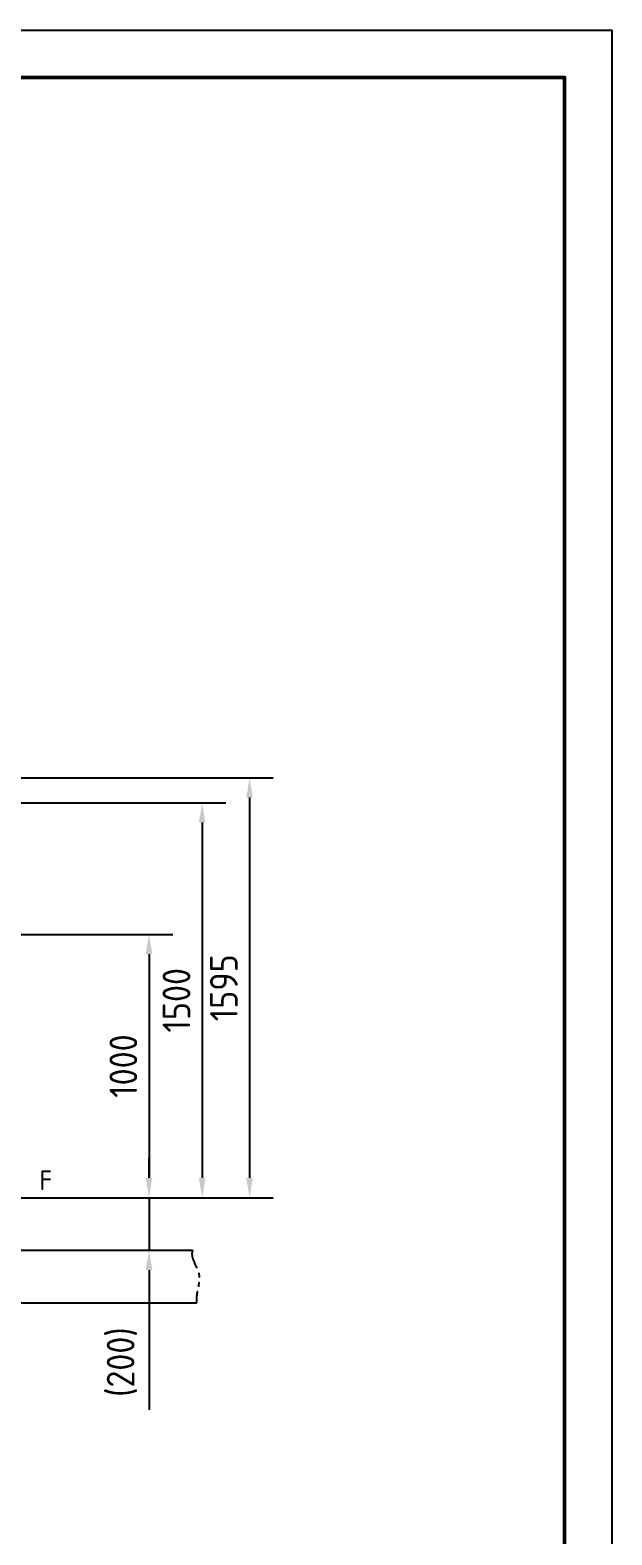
# Model space of a CAD drawing. Header units: millimetres. Extents: x -1204 to 13934, y -5982 to 4710.
# Drawn here: x 11724 to 13934, y -1006 to 4710 of the extents above; entities that cross this region are included whole.
import ezdxf

# ---------------------------------------------------------------- set-up
doc = ezdxf.new("R2010")
doc.units = ezdxf.units.MM
doc.header["$LTSCALE"] = 18
doc.linetypes.add('ACISOTGB', pattern=[9, 4, -1, 1, -1, 1, -1])
doc.layers.add('AM_0', color=7, linetype='Continuous', lineweight=50)
doc.layers.add('AM_5', color=3, linetype='Continuous', lineweight=25)
doc.layers.add('TILE1', color=5, linetype='Continuous')
doc.styles.get("Standard").update_dxf_attribs({"font": 'ISOCP.SHX', "bigfont": 'GBCBIG.SHX'})
doc.dimstyles.new('AM_GB$0', dxfattribs={"dimtxt": 3.5, "dimasz": 2.5, "dimexe": 3, "dimexo": 0, "dimgap": 1.5, "dimtad": 1, "dimdsep": 46, "dimtxsty": 'Standard', "dimcen": 0, "dimclrd": 256, "dimclre": 256, "dimclrt": 2, "dimadec": 0, "dimazin": 2, "dimtp": 0.1, "dimtm": 0.1, "dimtfac": 0.71, "dimtmove": 0, "dimatfit": 3, "dimfxl": 1, "dimlwd": -1, "dimlwe": -1, "dimarcsym": 1})

# ---------------------------------------------------------------- blocks, each defined once
blk = doc.blocks.new('A1')
blk.add_lwpolyline([(35, 13), (35, 587), (841, 587), (841, 13)], close=True)
at = {"layer": 'TILE1'}
blk.add_lwpolyline([(10, 597), (851, 597), (851, 3), (10, 3)], dxfattribs=at)
blk = doc.blocks.new('*D91')
at = {"layer": 'AM_5', "transparency": 16777216}
for p, q in [((12175.5, 349.7), (12175.5, 424.7)), ((11873.9, 274.7), (12265.5, 274.7)), ((12175.5, 274.7), (12175.5, 74.7)), ((11873.9, 74.7), (12265.5, 74.7)), ((12175.5, -0.3), (12175.5, -531.6))]:
    blk.add_line(p, q, dxfattribs=at)
for points in [[(12163, 349.7), (12188, 349.7), (12175.5, 274.7)], [(12163, -0.3), (12188, -0.3), (12175.5, 74.7)]]:
    blk.add_solid(points, dxfattribs=at)
at = {"layer": 'Defpoints', "color": 0, "transparency": 16777216}
for p in [(11873.9, 274.7), (11873.9, 74.7), (12175.5, 74.7)]:
    blk.add_point(p, dxfattribs=at)
at = {"layer": 'AM_5', "color": 2, "transparency": 16777216, "insert": (12072.8, -350.1), "char_height": 105, "attachment_point": 5, "rotation": 90}
blk.add_mtext('(200)', dxfattribs=at)
blk = doc.blocks.new('*D119')
at = {"layer": 'AM_5', "transparency": 16777216}
for p, q in [((10748.9, 1274.7), (12265.5, 1274.7)), ((12175.5, 1199.7), (12175.5, 349.7)), ((11873.9, 274.7), (12265.5, 274.7))]:
    blk.add_line(p, q, dxfattribs=at)
for points in [[(12163, 1199.7), (12188, 1199.7), (12175.5, 1274.7)], [(12163, 349.7), (12188, 349.7), (12175.5, 274.7)]]:
    blk.add_solid(points, dxfattribs=at)
at = {"layer": 'Defpoints', "color": 0, "transparency": 16777216}
for p in [(10748.9, 1274.7), (11873.9, 274.7), (12175.5, 274.7)]:
    blk.add_point(p, dxfattribs=at)
at = {"layer": 'AM_5', "color": 2, "transparency": 16777216, "insert": (12078, 774.7), "char_height": 105, "attachment_point": 5, "rotation": 90}
blk.add_mtext('1000', dxfattribs=at)
blk = doc.blocks.new('*D120')
at = {"layer": 'AM_5', "transparency": 16777216}
for p, q in [((11013.9, 1869.7), (12647.3, 1869.7)), ((12557.3, 1794.7), (12557.3, 349.7)), ((11873.9, 274.7), (12647.3, 274.7))]:
    blk.add_line(p, q, dxfattribs=at)
for points in [[(12544.8, 1794.7), (12569.8, 1794.7), (12557.3, 1869.7)], [(12544.8, 349.7), (12569.8, 349.7), (12557.3, 274.7)]]:
    blk.add_solid(points, dxfattribs=at)
at = {"layer": 'Defpoints', "color": 0, "transparency": 16777216}
for p in [(11013.9, 1869.7), (11873.9, 274.7), (12557.3, 274.7)]:
    blk.add_point(p, dxfattribs=at)
at = {"layer": 'AM_5', "color": 2, "transparency": 16777216, "insert": (12459.8, 1072.2), "char_height": 105, "attachment_point": 5, "rotation": 90}
blk.add_mtext('1595', dxfattribs=at)
blk = doc.blocks.new('*D123')
at = {"layer": 'AM_5', "transparency": 16777216}
for p, q in [((11250.9, 1774.7), (12467.3, 1774.7)), ((12377.3, 1699.7), (12377.3, 349.7)), ((11248.9, 274.7), (12467.3, 274.7))]:
    blk.add_line(p, q, dxfattribs=at)
for points in [[(12364.8, 1699.7), (12389.8, 1699.7), (12377.3, 1774.7)], [(12364.8, 349.7), (12389.8, 349.7), (12377.3, 274.7)]]:
    blk.add_solid(points, dxfattribs=at)
at = {"layer": 'Defpoints', "color": 0, "transparency": 16777216}
for p in [(11250.9, 1774.7), (11248.9, 274.7), (12377.3, 274.7)]:
    blk.add_point(p, dxfattribs=at)
at = {"layer": 'AM_5', "color": 2, "transparency": 16777216, "insert": (12279.8, 1024.7), "char_height": 105, "attachment_point": 5, "rotation": 90}
blk.add_mtext('1500', dxfattribs=at)

msp = doc.modelspace()

# ---------------------------------------------------------------- linework, layer by layer
for p, q in [((9336.5, 74.7), (12341.3, 74.7)), ((9351.9, -125.3), (12356.7, -125.3))]:
    msp.add_line(p, q)
at = {"color": 2, "linetype": 'ACISOTGB'}
msp.add_open_spline([(12341.3, 74.7), (12330.4, 48.4), (12391.2, -23.6), (12350.5, -85.8), (12356.7, -125.3)], degree=3, knots=[27.610528, 27.610528, 27.610528, 27.610528, 111.585286, 230.797755, 230.797755, 230.797755, 230.797755], dxfattribs=at)

# ---------------------------------------------------------------- block references
at = {"layer": 'AM_0', "lineweight": 0, "xscale": 18, "yscale": 18, "zscale": 18}
msp.add_blockref('A1', (-1384.4, -6035.6), dxfattribs=at)

# ---------------------------------------------------------------- texts
at = {"layer": 'AM_0', "insert": (11759.7, 378), "char_height": 75, "width": 390.488, "attachment_point": 1}
msp.add_mtext('F', dxfattribs=at)

# ---------------------------------------------------------------- dimensions: what is measured, and where the dimension line sits
at = {"layer": 'AM_5'}
for base, p1, p2, picture, middle in [((12557.3, 274.7), (11013.9, 1869.7), (11873.9, 274.7), '*D120', (12459.8, 1072.2)), ((12377.3, 274.7), (11250.9, 1774.7), (11248.9, 274.7), '*D123', (12279.8, 1024.7)), ((12175.5, 274.7), (10748.9, 1274.7), (11873.9, 274.7), '*D119', (12078, 774.7))]:
    dim = msp.add_linear_dim(base=base, p1=p1, p2=p2, angle=90, dimstyle='AM_GB$0', override={"dimscale": 30, "dimdec": 0}, dxfattribs=at)
    dim.commit()
    dim.dimension.update_dxf_attribs({"geometry": picture, "text_midpoint": middle})
dim = msp.add_linear_dim(base=(12175.5, 74.7), p1=(11873.9, 274.7), p2=(11873.9, 74.7), angle=90, text='(<>)', dimstyle='AM_GB$0', override={"dimscale": 30, "dimdec": 0}, dxfattribs=at)
dim.commit()
dim.dimension.update_dxf_attribs({"geometry": '*D91', "text_midpoint": (12175.5, -350.1), "dimtype": 160})

doc.saveas('drawing.dxf')
